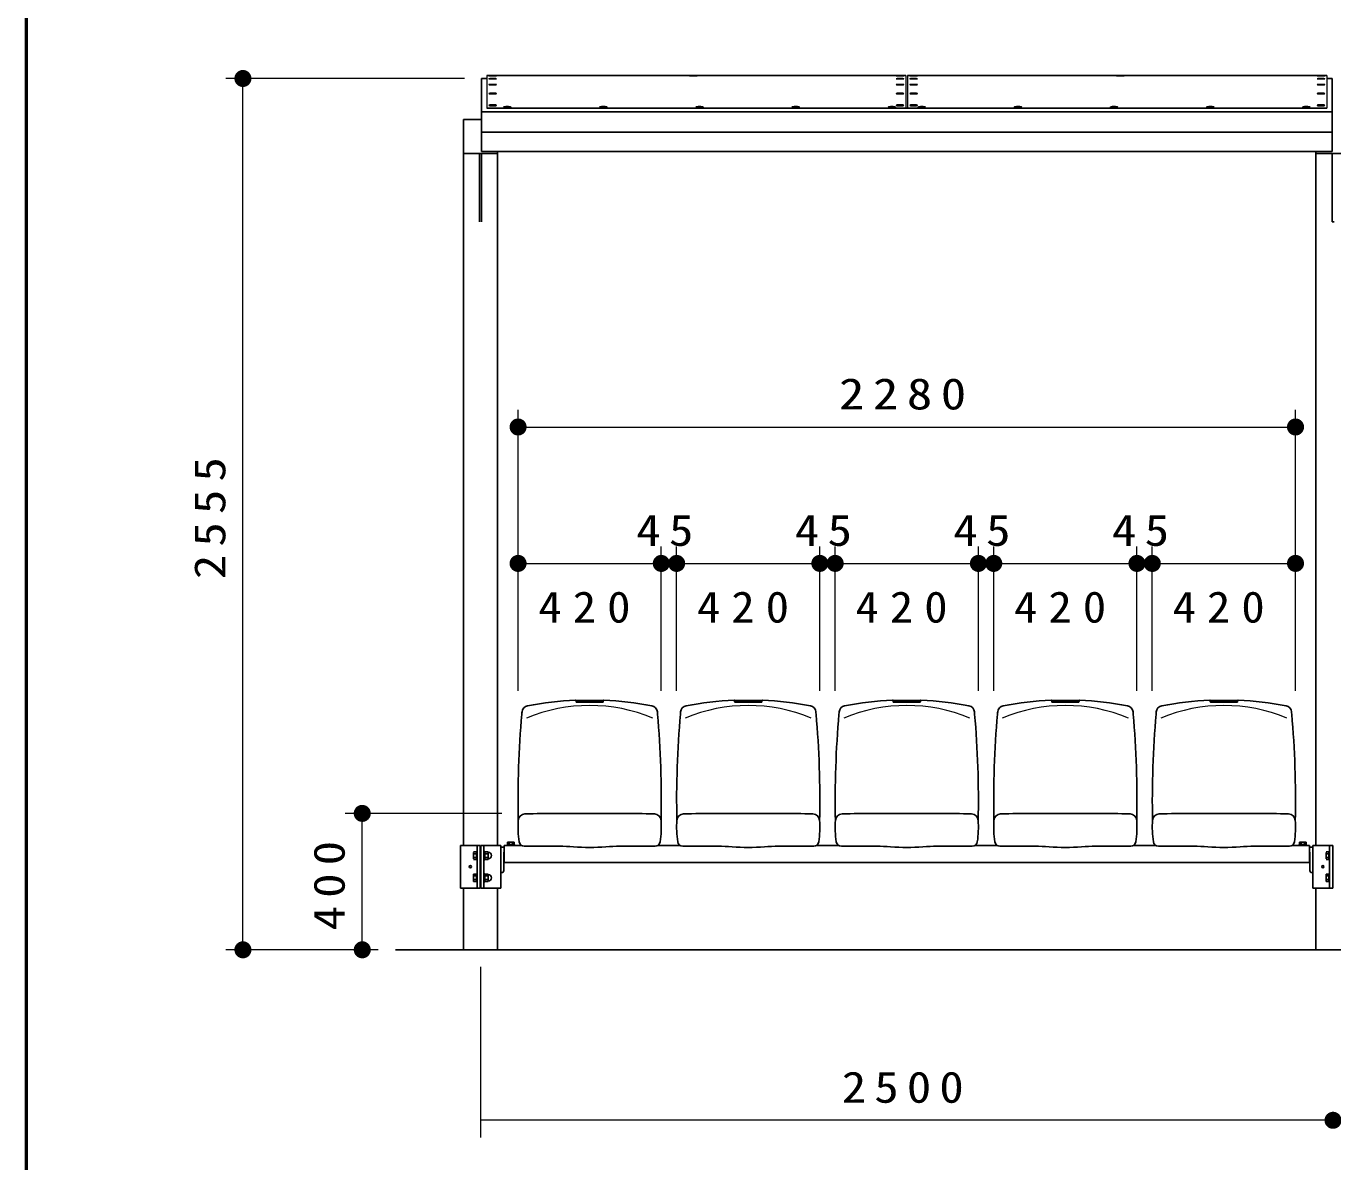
# Model space of a CAD drawing. Units: millimetres on the paper, scale 1:50. Extents: x -365 to 12, y -40 to 257.
# Drawn here: x -365 to -288.4, y 74.7 to 141.3 of the extents above; entities that cross this region are included whole.
import ezdxf

# ---------------------------------------------------------------- set-up
doc = ezdxf.new("R2010")
doc.units = ezdxf.units.MM
doc.layers.add('LY_1', color=7, linetype='Continuous', lineweight=25)
doc.layers.add('LY_2', color=7, linetype='Continuous', lineweight=13)
doc.styles.add('ＭＳ ゴシック', font='')
doc.styles.get('ＭＳ ゴシック').set_extended_font_data('MS Gothic')

# ---------------------------------------------------------------- blocks, each defined once
blk = doc.blocks.new('filled_dot')
at = {"color": 0, "linetype": 'Continuous', "lineweight": -2, "const_width": 1.25}
blk.add_lwpolyline([(-0.625, 0, 1), (0.625, 0, 1)], format="xyb", close=True, dxfattribs=at)

msp = doc.modelspace()

# ---------------------------------------------------------------- linework, layer by layer
at = {"layer": 'LY_1', "lineweight": 13}
for p, q in [((-339.285, 138.261), (-353.285, 138.261)), ((-352.285, 87.162), (-352.285, 138.261)), ((-336.145, 102.354), (-336.145, 118.822)), ((-290.545, 102.354), (-290.545, 118.822)), ((-336.145, 117.822), (-290.545, 117.822)), ((-327.745, 102.354), (-327.745, 110.822)), ((-326.845, 102.354), (-326.845, 110.822)), ((-318.445, 102.354), (-318.445, 110.822)), ((-317.545, 102.354), (-317.545, 110.822)), ((-309.145, 102.354), (-309.145, 110.822)), ((-308.245, 102.354), (-308.245, 110.822)), ((-299.845, 102.354), (-299.845, 110.822)), ((-298.945, 102.354), (-298.945, 110.822)), ((-336.145, 109.822), (-327.745, 109.822)), ((-327.745, 109.822), (-326.845, 109.822)), ((-326.845, 109.822), (-318.445, 109.822)), ((-318.445, 109.822), (-317.545, 109.822)), ((-317.545, 109.822), (-309.145, 109.822)), ((-309.145, 109.822), (-308.245, 109.822)), ((-308.245, 109.822), (-299.845, 109.822)), ((-299.845, 109.822), (-298.945, 109.822)), ((-298.945, 109.822), (-290.545, 109.822)), ((-337.091, 95.162), (-346.285, 95.162)), ((-345.285, 87.162), (-345.285, 95.162)), ((-344.345, 87.162), (-353.285, 87.162)), ((-338.345, 86.162), (-338.345, 76.162)), ((-288.345, 77.162), (-338.345, 77.162))]:
    msp.add_line(p, q, dxfattribs=at)
at = {"layer": 'LY_1'}
for p, q in [((-338.285, 138.261), (-337.985, 138.261)), ((-338.285, 138.261), (-338.285, 133.971)), ((-288.405, 138.261), (-288.705, 138.261)), ((-288.405, 138.261), (-288.405, 133.971)), ((-288.405, 136.303), (-338.285, 136.303)), ((-288.405, 135.118), (-338.285, 135.118)), ((-288.405, 133.971), (-338.285, 133.971)), ((-332.745, 101.714), (-332.745, 101.774)), ((-331.945, 101.684), (-332.715, 101.684)), ((-331.945, 101.684), (-331.175, 101.684)), ((-331.145, 101.714), (-331.145, 101.774)), ((-323.445, 101.714), (-323.445, 101.774)), ((-322.645, 101.684), (-323.415, 101.684)), ((-322.645, 101.684), (-321.875, 101.684)), ((-321.845, 101.714), (-321.845, 101.774)), ((-314.145, 101.714), (-314.145, 101.774)), ((-313.345, 101.684), (-314.115, 101.684)), ((-313.345, 101.684), (-312.575, 101.684)), ((-312.545, 101.714), (-312.545, 101.774)), ((-304.845, 101.714), (-304.845, 101.774)), ((-304.045, 101.684), (-304.815, 101.684)), ((-304.045, 101.684), (-303.275, 101.684)), ((-303.245, 101.714), (-303.245, 101.774)), ((-295.545, 101.714), (-295.545, 101.774)), ((-294.745, 101.684), (-295.515, 101.684)), ((-294.745, 101.684), (-293.975, 101.684)), ((-293.945, 101.714), (-293.945, 101.774)), ((-339.525, 93.286), (-339.345, 93.286)), ((-339.525, 93.286), (-338.365, 93.286)), ((-339.525, 90.786), (-339.525, 93.286)), ((-338.591, 92.905), (-338.751, 92.905)), ((-338.751, 92.496), (-338.751, 92.876)), ((-338.591, 92.795), (-338.751, 92.795)), ((-338.591, 92.446), (-338.591, 92.926)), ((-338.545, 92.926), (-338.591, 92.926)), ((-338.545, 90.786), (-338.545, 93.286)), ((-338.365, 90.786), (-338.365, 93.286)), ((-338.325, 93.286), (-337.165, 93.286)), ((-338.325, 90.786), (-338.325, 93.286)), ((-338.145, 90.786), (-338.145, 93.286)), ((-338.099, 92.926), (-338.145, 92.926)), ((-338.099, 92.446), (-338.099, 92.926)), ((-337.899, 92.905), (-338.099, 92.905)), ((-337.899, 92.795), (-338.099, 92.795)), ((-337.899, 92.466), (-337.899, 92.905)), ((-337.165, 93.286), (-337.345, 93.286)), ((-337.165, 90.786), (-337.165, 93.286)), ((-336.965, 93.186), (-337.165, 93.186)), ((-336.985, 91.806), (-336.985, 92.836)), ((-336.965, 92.286), (-336.965, 93.286)), ((-336.965, 93.286), (-335.951, 93.286)), ((-336.775, 93.286), (-336.775, 93.332)), ((-336.355, 93.332), (-336.775, 93.332)), ((-336.761, 93.472), (-336.761, 93.332)), ((-336.369, 93.472), (-336.761, 93.472)), ((-336.663, 93.472), (-336.663, 93.332)), ((-336.467, 93.472), (-336.467, 93.332)), ((-336.369, 93.472), (-336.369, 93.332)), ((-336.355, 93.286), (-336.355, 93.332)), ((-333.724, 93.235), (-335.784, 93.235)), ((-330.166, 93.235), (-328.106, 93.235)), ((-327.94, 93.286), (-326.651, 93.286)), ((-324.424, 93.235), (-326.484, 93.235)), ((-320.866, 93.235), (-318.806, 93.235)), ((-318.64, 93.286), (-317.351, 93.286)), ((-315.124, 93.235), (-317.184, 93.235)), ((-311.566, 93.235), (-309.506, 93.235)), ((-309.34, 93.286), (-308.051, 93.286)), ((-305.824, 93.235), (-307.884, 93.235)), ((-302.266, 93.235), (-300.206, 93.235)), ((-300.04, 93.286), (-298.751, 93.286)), ((-296.524, 93.235), (-298.584, 93.235)), ((-292.966, 93.235), (-290.906, 93.235)), ((-290.74, 93.286), (-289.725, 93.286)), ((-290.335, 93.286), (-290.335, 93.332)), ((-290.335, 93.332), (-289.915, 93.332)), ((-290.321, 93.472), (-290.321, 93.332)), ((-290.321, 93.472), (-289.929, 93.472)), ((-290.223, 93.472), (-290.223, 93.332)), ((-290.027, 93.472), (-290.027, 93.332)), ((-289.929, 93.472), (-289.929, 93.332)), ((-289.915, 93.286), (-289.915, 93.332)), ((-289.725, 92.286), (-289.725, 93.286)), ((-289.725, 93.186), (-289.525, 93.186)), ((-289.705, 91.806), (-289.705, 92.836)), ((-289.525, 93.286), (-289.345, 93.286)), ((-289.525, 93.286), (-288.365, 93.286)), ((-289.525, 90.786), (-289.525, 93.286)), ((-288.591, 92.905), (-288.751, 92.905)), ((-288.751, 92.496), (-288.751, 92.876)), ((-288.591, 92.795), (-288.751, 92.795)), ((-288.591, 92.446), (-288.591, 92.926)), ((-288.545, 92.926), (-288.591, 92.926)), ((-288.545, 90.786), (-288.545, 93.286)), ((-288.365, 90.786), (-288.365, 93.286)), ((-338.591, 92.576), (-338.751, 92.576)), ((-338.591, 92.466), (-338.751, 92.466)), ((-338.545, 92.446), (-338.591, 92.446)), ((-338.099, 92.446), (-338.145, 92.446)), ((-337.899, 92.576), (-338.099, 92.576)), ((-337.899, 92.466), (-338.099, 92.466)), ((-336.965, 92.286), (-289.725, 92.286)), ((-288.591, 92.576), (-288.751, 92.576)), ((-288.591, 92.466), (-288.751, 92.466)), ((-288.545, 92.446), (-288.591, 92.446)), ((-338.591, 91.605), (-338.751, 91.605)), ((-338.751, 91.166), (-338.751, 91.605)), ((-338.591, 91.495), (-338.751, 91.495)), ((-338.591, 91.276), (-338.751, 91.276)), ((-338.545, 91.626), (-338.591, 91.626)), ((-338.591, 91.146), (-338.591, 91.626)), ((-338.099, 91.626), (-338.145, 91.626)), ((-338.099, 91.146), (-338.099, 91.626)), ((-337.899, 91.605), (-338.099, 91.605)), ((-337.899, 91.495), (-338.099, 91.495)), ((-337.899, 91.276), (-338.099, 91.276)), ((-337.899, 91.166), (-337.899, 91.605)), ((-337.105, 91.686), (-337.165, 91.686)), ((-289.585, 91.686), (-289.525, 91.686)), ((-288.591, 91.605), (-288.751, 91.605)), ((-288.751, 91.166), (-288.751, 91.605)), ((-288.591, 91.495), (-288.751, 91.495)), ((-288.591, 91.276), (-288.751, 91.276)), ((-288.545, 91.626), (-288.591, 91.626)), ((-288.591, 91.146), (-288.591, 91.626)), ((-339.525, 90.786), (-338.365, 90.786)), ((-339.345, 90.786), (-339.345, 87.162)), ((-338.591, 91.166), (-338.751, 91.166)), ((-338.545, 91.146), (-338.591, 91.146)), ((-338.325, 90.786), (-337.165, 90.786)), ((-338.099, 91.146), (-338.145, 91.146)), ((-337.899, 91.166), (-338.099, 91.166)), ((-337.345, 90.786), (-337.345, 87.162)), ((-289.525, 90.786), (-288.365, 90.786)), ((-289.345, 90.786), (-289.345, 87.162)), ((-288.591, 91.166), (-288.751, 91.166)), ((-288.545, 91.146), (-288.591, 91.146))]:
    msp.add_line(p, q, dxfattribs=at)
at = {"layer": 'LY_1', "color": 4}
for p, q in [((-337.985, 138.441), (-313.395, 138.441)), ((-288.705, 138.441), (-313.295, 138.441)), ((-337.985, 136.527), (-288.705, 136.527))]:
    msp.add_line(p, q, dxfattribs=at)
at = {"layer": 'LY_1', "color": 4, "lineweight": 13}
for p, q in [((-337.985, 138.441), (-337.985, 136.527)), ((-313.395, 138.441), (-313.395, 136.527)), ((-313.295, 138.441), (-313.295, 136.527)), ((-288.705, 138.441), (-288.705, 136.527))]:
    msp.add_line(p, q, dxfattribs=at)
at = {"layer": 'LY_1', "color": 211}
for p, q in [((-338.285, 135.862), (-339.345, 135.862)), ((-339.345, 135.862), (-339.345, 93.286)), ((-337.345, 133.862), (-339.345, 133.862)), ((-338.405, 133.862), (-338.405, 129.862)), ((-338.285, 133.862), (-338.285, 129.862)), ((-337.345, 133.971), (-337.345, 93.286)), ((-289.345, 133.971), (-289.345, 93.286)), ((-289.345, 133.862), (-287.345, 133.862)), ((-288.405, 133.862), (-288.405, 129.862)), ((-288.405, 129.862), (-288.285, 129.862))]:
    msp.add_line(p, q, dxfattribs=at)
at = {"layer": 'LY_1', "color": 150}
msp.add_line((-343.345, 87.162), (-183.345, 87.162), dxfattribs=at)
at = {"layer": 'LY_1'}
for centre in [(-338.945, 92.036), (-288.945, 92.036)]:
    msp.add_circle(centre, 0.06, dxfattribs=at)
for centre, radius, start, end in [((-335.515, 101.078), 0.4, 101.01981, 174.89008), ((-331.945, 82.748), 19.074, 92.49797, 101.01981), ((-332.775, 101.774), 0.03, 0, 92.49767), ((-331.945, 82.748), 19.044, 87.59239, 92.40762), ((-332.715, 101.714), 0.03, 179.99998, 270.00003), ((-331.175, 101.714), 0.03, 269.99997, 0.00002), ((-331.115, 101.774), 0.03, 87.50232, 180), ((-331.945, 82.748), 19.074, 78.98019, 87.50205), ((-328.376, 101.078), 0.4, 5.10992, 78.98019), ((-326.215, 101.078), 0.4, 101.01981, 174.89008), ((-322.645, 82.748), 19.074, 92.49799, 101.01981), ((-323.475, 101.774), 0.03, 0, 92.49767), ((-322.645, 82.748), 19.044, 87.59239, 92.40762), ((-323.415, 101.714), 0.03, 179.99998, 270.00003), ((-321.875, 101.714), 0.03, 269.99997, 0.00002), ((-321.815, 101.774), 0.03, 87.50232, 180), ((-322.645, 82.748), 19.074, 78.98019, 87.50204), ((-319.076, 101.078), 0.4, 5.10992, 78.98019), ((-316.915, 101.078), 0.4, 101.01981, 174.89008), ((-313.345, 82.748), 19.074, 92.49799, 101.01981), ((-314.175, 101.774), 0.03, 0, 92.49767), ((-313.345, 82.748), 19.044, 87.59239, 92.40762), ((-314.115, 101.714), 0.03, 179.99998, 270.00003), ((-312.575, 101.714), 0.03, 269.99997, 0.00002), ((-312.515, 101.774), 0.03, 87.50232, 180), ((-313.345, 82.748), 19.074, 78.98019, 87.50204), ((-309.776, 101.078), 0.4, 5.10992, 78.98019), ((-307.615, 101.078), 0.4, 101.01981, 174.89008), ((-304.045, 82.748), 19.074, 92.49799, 101.01981), ((-304.875, 101.774), 0.03, 0, 92.49767), ((-304.045, 82.748), 19.044, 87.59239, 92.40763), ((-304.815, 101.714), 0.03, 179.99998, 270.00003), ((-303.275, 101.714), 0.03, 269.99997, 0.00002), ((-303.215, 101.774), 0.03, 87.50232, 180), ((-304.045, 82.748), 19.074, 78.98019, 87.50204), ((-300.476, 101.078), 0.4, 5.10992, 78.98019), ((-298.315, 101.078), 0.4, 101.01981, 174.89008), ((-294.745, 82.748), 19.074, 92.49799, 101.01981), ((-295.575, 101.774), 0.03, 0, 92.49767), ((-294.745, 82.748), 19.044, 87.59239, 92.40763), ((-295.515, 101.714), 0.03, 179.99998, 270.00003), ((-293.975, 101.714), 0.03, 269.99997, 0.00002), ((-293.915, 101.774), 0.03, 87.50232, 180), ((-294.745, 82.748), 19.074, 78.98019, 87.50204), ((-291.176, 101.078), 0.4, 5.10992, 78.98019), ((-277.719, 95.91), 58.426, 175.01301, 181.15295), ((-277.719, 95.91), 58.426, 174.89008, 175.013), ((-386.171, 95.91), 58.426, 4.987, 5.10992), ((-386.171, 95.91), 58.426, 358.84704, 4.98699), ((-268.419, 95.91), 58.426, 175.01301, 181.15295), ((-268.419, 95.91), 58.426, 174.89008, 175.013), ((-376.871, 95.91), 58.426, 4.987, 5.10992), ((-376.871, 95.91), 58.426, 358.84704, 4.98699), ((-259.119, 95.91), 58.426, 175.01301, 181.15295), ((-259.119, 95.91), 58.426, 174.89008, 175.013), ((-367.571, 95.91), 58.426, 4.987, 5.10992), ((-367.571, 95.91), 58.426, 358.84704, 4.98699), ((-249.819, 95.91), 58.426, 175.01301, 181.15295), ((-249.819, 95.91), 58.426, 174.89008, 175.013), ((-358.271, 95.91), 58.426, 4.987, 5.10992), ((-358.271, 95.91), 58.426, 358.84704, 4.98699), ((-240.519, 95.91), 58.426, 175.01301, 181.15295), ((-240.519, 95.91), 58.426, 174.89008, 175.013), ((-348.971, 95.91), 58.426, 4.987, 5.10992), ((-348.971, 95.91), 58.426, 358.84704, 4.98699), ((-335.733, 94.737), 0.4, 91.10358, 176.14401), ((-332.496, -105.597), 200.76, 89.84289, 90.92603), ((-331.395, -105.597), 200.76, 89.07397, 90.1571), ((-328.158, 94.737), 0.4, 3.85599, 88.89642), ((-326.433, 94.737), 0.4, 91.10358, 176.14401), ((-323.196, -105.597), 200.76, 89.84289, 90.92603), ((-322.095, -105.597), 200.76, 89.07397, 90.1571), ((-318.858, 94.737), 0.4, 3.85599, 88.89642), ((-317.133, 94.737), 0.4, 91.10358, 176.14401), ((-313.896, -105.597), 200.76, 89.84289, 90.92603), ((-312.795, -105.597), 200.76, 89.07397, 90.1571), ((-309.558, 94.737), 0.4, 3.85599, 88.89642), ((-307.833, 94.737), 0.4, 91.10358, 176.14401), ((-304.596, -105.597), 200.76, 89.84289, 90.92603), ((-303.495, -105.597), 200.76, 89.07397, 90.1571), ((-300.258, 94.737), 0.4, 3.85599, 88.89642), ((-298.533, 94.737), 0.4, 91.10358, 176.14401), ((-295.296, -105.597), 200.76, 89.84289, 90.92603), ((-294.195, -105.597), 200.76, 89.07397, 90.1571), ((-290.958, 94.737), 0.4, 3.85599, 88.89642), ((-330.179, 94.362), 5.966, 176.14401, 188.39203), ((-333.712, 94.362), 5.966, 351.60797, 3.85599), ((-320.879, 94.362), 5.966, 176.14401, 188.39203), ((-324.412, 94.362), 5.966, 351.60797, 3.85599), ((-311.579, 94.362), 5.966, 176.14401, 188.39203), ((-315.112, 94.362), 5.966, 351.60797, 3.85599), ((-302.279, 94.362), 5.966, 176.14401, 188.39203), ((-305.812, 94.362), 5.966, 351.60797, 3.85599), ((-292.979, 94.362), 5.966, 176.14401, 188.39203), ((-296.512, 94.362), 5.966, 351.60797, 3.85599), ((-337.899, 92.686), 0.194, 270, 90), ((-336.815, 92.836), 0.17, 151.92752, 180), ((-335.784, 93.535), 0.3, 188.39202, 270), ((-333.724, 83.235), 10, 85.23509, 89.99999), ((-331.945, 104.579), 11.417, 265.23494, 274.76502), ((-330.166, 83.235), 10, 90.00001, 94.76491), ((-328.106, 93.535), 0.3, 270, 351.60798), ((-326.484, 93.535), 0.3, 188.39202, 270), ((-324.424, 83.235), 10, 85.23509, 89.99999), ((-322.645, 104.579), 11.417, 265.23494, 274.76502), ((-320.866, 83.235), 10, 90.00001, 94.76491), ((-318.806, 93.535), 0.3, 270, 351.60798), ((-317.184, 93.535), 0.3, 188.39202, 270), ((-315.124, 83.235), 10, 85.23509, 89.99999), ((-313.345, 104.579), 11.417, 265.23494, 274.76502), ((-311.566, 83.235), 10, 90.00001, 94.76491), ((-309.506, 93.535), 0.3, 270, 351.60798), ((-307.884, 93.535), 0.3, 188.39202, 270), ((-305.824, 83.235), 10, 85.23509, 89.99999), ((-304.045, 104.579), 11.417, 265.23494, 274.76502), ((-302.266, 83.235), 10, 90.00001, 94.76491), ((-300.206, 93.535), 0.3, 270, 351.60798), ((-298.584, 93.535), 0.3, 188.39202, 270), ((-296.524, 83.235), 10, 85.23509, 89.99999), ((-294.745, 104.579), 11.417, 265.23494, 274.76502), ((-292.966, 83.235), 10, 90.00001, 94.76491), ((-290.906, 93.535), 0.3, 270, 351.60798), ((-289.875, 92.836), 0.17, 0, 28.07249), ((-337.899, 91.386), 0.194, 270, 90), ((-337.105, 91.806), 0.12, 270, 0), ((-289.585, 91.806), 0.12, 179.99999, 270)]:
    msp.add_arc(centre, radius, start, end, dxfattribs=at)
at = {"layer": 'LY_1', "lineweight": 13}
for centre in [(-331.945, 91.827), (-322.645, 91.827), (-313.345, 91.827), (-304.045, 91.827), (-294.745, 91.827)]:
    msp.add_arc(centre, 9.662, 67.49644, 112.50358, dxfattribs=at)
at = {"layer": 'LY_1'}
for centre, major_axis, ratio in [((-337.635, 138.419), (0.22, 0), 0.016436), ((-337.635, 138.246), (0.22, 0), 0.049268), ((-325.865, 138.421), (-0.22, 0), 0.016436), ((-313.745, 138.419), (-0.22, 0), 0.016436), ((-313.745, 138.246), (-0.22, 0), 0.049268), ((-312.945, 138.419), (0.22, 0), 0.016436), ((-312.945, 138.246), (0.22, 0), 0.049268), ((-300.825, 138.421), (-0.22, 0), 0.016436), ((-289.055, 138.419), (-0.22, 0), 0.016436), ((-289.055, 138.246), (-0.22, 0), 0.049268), ((-337.635, 137.899), (0.22, 0), 0.081981), ((-337.635, 137.38), (-0.22, 0), 0.11469), ((-313.745, 137.899), (-0.22, 0), 0.081981), ((-313.745, 137.38), (0.22, 0), 0.11469), ((-312.945, 137.899), (0.22, 0), 0.081981), ((-312.945, 137.38), (-0.22, 0), 0.11469), ((-289.055, 137.899), (-0.22, 0), 0.081981), ((-289.055, 137.38), (0.22, 0), 0.11469), ((-337.635, 136.688), (-0.22, 0), 0.14724), ((-336.785, 136.581), (-0.22, 0), 0.151699), ((-331.145, 136.581), (-0.22, 0), 0.151686), ((-325.505, 136.581), (-0.22, 0), 0.151686), ((-319.865, 136.581), (-0.22, 0), 0.151686), ((-314.225, 136.581), (-0.22, 0), 0.151686), ((-313.745, 136.688), (0.22, 0), 0.14724), ((-312.945, 136.688), (-0.22, 0), 0.14724), ((-312.465, 136.581), (0.22, 0), 0.151686), ((-306.825, 136.581), (0.22, 0), 0.151686), ((-301.185, 136.581), (0.22, 0), 0.151686), ((-295.545, 136.581), (0.22, 0), 0.151686), ((-289.905, 136.581), (0.22, 0), 0.151699), ((-289.055, 136.688), (0.22, 0), 0.14724)]:
    msp.add_ellipse(centre, major_axis=major_axis, ratio=ratio, dxfattribs=at)
at = {"layer": 'LY_2', "lineweight": 50}
msp.add_line((-365, 257), (-365, 0), dxfattribs=at)

# ---------------------------------------------------------------- block references
at = {"layer": 'LY_1', "lineweight": 13, "xscale": 0.4, "yscale": 0.4}
for p, rotation in [((-352.285, 138.261), 270), ((-290.545, 117.822), 180), ((-327.745, 109.822), 180), ((-326.845, 109.822), 180), ((-318.445, 109.822), 180), ((-317.545, 109.822), 180), ((-309.145, 109.822), 180), ((-308.245, 109.822), 180), ((-299.845, 109.822), 180), ((-298.945, 109.822), 180), ((-290.545, 109.822), 180), ((-345.285, 95.162), 270), ((-352.285, 87.162), 90), ((-345.285, 87.162), 90), ((-288.345, 77.162), 180)]:
    msp.add_blockref('filled_dot', p, dxfattribs=dict(at, rotation=rotation))
for p in [(-336.145, 117.822), (-336.145, 109.822)]:
    msp.add_blockref('filled_dot', p, dxfattribs=at)

# ---------------------------------------------------------------- texts
at = {"layer": 'LY_1', "char_height": 1.833, "style": 'ＭＳ ゴシック'}
for s, insert, attachment_point in [('\\T1.33;\\W1.2;2280', (-313.345, 118.822), 8), ('\\T1.34;\\W1.15;45', (-327.295, 110.822), 8), ('\\T1.34;\\W1.15;45', (-317.995, 110.822), 8), ('\\T1.34;\\W1.15;45', (-308.695, 110.822), 8), ('\\T1.34;\\W1.15;45', (-299.395, 110.822), 8), ('\\T1.47;\\W1.1;420', (-334.956, 106.322), 7), ('\\T1.47;\\W1.1;420', (-325.656, 106.322), 7), ('\\T1.47;\\W1.1;420', (-316.356, 106.322), 7), ('\\T1.47;\\W1.1;420', (-307.056, 106.322), 7), ('\\T1.47;\\W1.1;420', (-297.756, 106.322), 7), ('\\T1.33;\\W1.15;2500', (-313.345, 78.162), 8)]:
    msp.add_mtext(s, dxfattribs=dict(at, insert=insert, attachment_point=attachment_point))
at = {"layer": 'LY_1', "char_height": 1.833, "attachment_point": 8, "rotation": 90, "style": 'ＭＳ ゴシック'}
for s, insert in [('\\T1.33;\\W1.15;2555', (-353.285, 112.712)), ('\\T1.33;\\W1.15;400', (-346.285, 91.162))]:
    msp.add_mtext(s, dxfattribs=dict(at, insert=insert))

doc.saveas('drawing.dxf')
